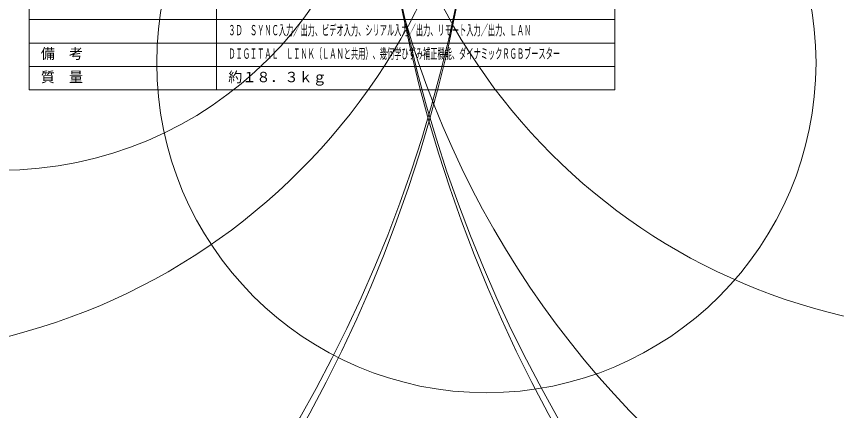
# Model space of a CAD drawing. Units: millimetres, scale not verified. Extents: x -582 to 628, y -287 to 330.
# Drawn here: x -65.2 to 109.8, y -124.9 to -40.8 of the extents above; entities that cross this region are included whole.
import ezdxf
from ezdxf.enums import TextEntityAlignment as Align

# ---------------------------------------------------------------- set-up
doc = ezdxf.new("R2010")
doc.units = ezdxf.units.MM
doc.header["$LTSCALE"] = 0.125
doc.layers.add('0-1_MOJI1', color=7, linetype='Continuous')
doc.layers.add('0-2_WAKU', color=1, linetype='Continuous', lineweight=18)
doc.layers.add('0-5_GAIKEI', color=1, linetype='Continuous', lineweight=18)
doc.styles.add('ＭＳ ゴシック', font='')
doc.styles.get('ＭＳ ゴシック').set_extended_font_data('MS Gothic')

msp = doc.modelspace()

# ---------------------------------------------------------------- linework, layer by layer
at = {"layer": '0-2_WAKU', "color": 4}
for p, q in [((-22.5005, -56.4939), (-22.5005, -1.4939)), ((62.4995, -56.4939), (62.4995, -1.4939))]:
    msp.add_line(p, q, dxfattribs=at)
at = {"layer": '0-2_WAKU'}
for p, q in [((-62.5005, -41.4939), (62.4995, -41.4939)), ((-62.5005, -46.4939), (62.4995, -46.4939)), ((-62.5005, -51.4939), (62.4995, -51.4939))]:
    msp.add_line(p, q, dxfattribs=at)
at = {"layer": '0-2_WAKU', "color": 4}
msp.add_lwpolyline([(-62.5005, -1.4939), (-62.5005, -56.4939), (62.4995, -56.4939)], dxfattribs=at)
at = {"layer": '0-5_GAIKEI'}
for centre, radius in [((-273.7837, 21.6041), 308.4259), ((319.613, 21.6042), 308.584), ((-262.7435, 21.6044), 297.4007), ((308.9137, 21.6048), 297.8996), ((211.4888, 14.1609), 201.537), ((-99.7337, 21.3206), 134.3757), ((140.2759, 21.3237), 129.2616), ((-68.6342, 7.1882), 80.8031), ((35.0738, -50.7118), 70.3409)]:
    msp.add_circle(centre, radius, dxfattribs=at)

# ---------------------------------------------------------------- texts
at = {"layer": '0-1_MOJI1', "style": 'ＭＳ ゴシック', "width": 0.5}
for s, p in [('３Ｄ\u3000ＳＹＮＣ入力／出力、ビデオ入力、シリアル入力／出力、リモート入力／出力、ＬＡＮ', (-20.0005, -45.4939)), ('ＤＩＧＩＴＡＬ\u3000ＬＩＮＫ（ＬＡＮと共用）、幾何学ひずみ補正機能、ダイナミックＲＧＢブースター', (-20.0005, -50.4939))]:
    msp.add_text(s, height=2.199, dxfattribs=at).set_placement(p, align=Align.BOTTOM_LEFT)
at = {"layer": '0-1_MOJI1', "style": 'ＭＳ ゴシック'}
for s, p in [('備\u3000考\u3000', (-60.0005, -50.4939)), ('質\u3000量', (-60.0005, -55.4939)), ('約１８．３ｋｇ', (-20.0005, -55.4939))]:
    msp.add_text(s, height=2.199, dxfattribs=at).set_placement(p, align=Align.BOTTOM_LEFT)

doc.saveas('drawing.dxf')
